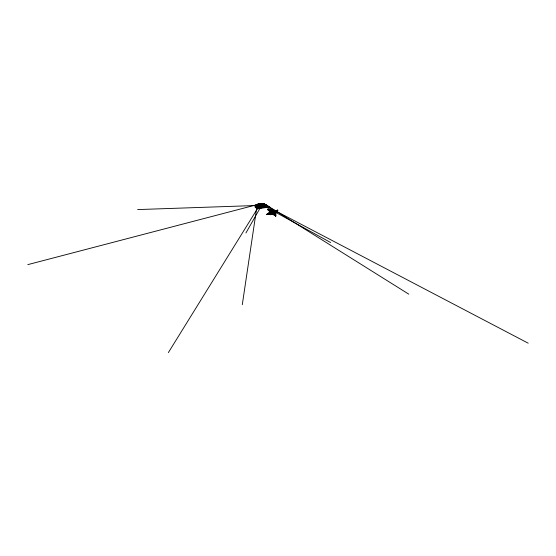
<?xml version="1.0" encoding="UTF-8"?>
<svg xmlns="http://www.w3.org/2000/svg" width="556" height="556" viewBox="0 0 556 556"><rect width="100%" height="100%" fill="white"/><g stroke="black" fill="none" stroke-linecap="round" stroke-linejoin="round"><path stroke-width="0.83" d="M242.284 304.723L256.803 207.27L256.33 206.081L255.135 205.546L137.624 209.577M245.926 232.95L261.466 205.671M168.364 352.594L258.29 207.298C261.139 204.719 265.434 205.525 268.534 207.179L528.2 343.191M257.532 206.248L255.141 206.943L257.06 206.665L255.135 205.546L255.579 205.046C259.506 203.023 264.239 202.78 267.721 205.915M256.434 204.775C260.667 202.447 265.316 203.767 268.979 206.679L408.792 294.166M256.094 205.887L258.519 204.288L261.007 203.524L263.739 205.657M257.984 204.316L262.008 203.426L264.732 204.406M255.816 205.734C257.636 203.962 261.153 202.516 262.467 205.623M256.518 206.311C258.929 204.344 262.779 202.822 265.594 204.768M255.496 205.623C256.893 203.976 259.534 203.704 260.215 206.102M256.663 206.589C259.367 204.455 263.509 203.225 266.574 205.261M258.971 206.783L260.236 206.095M255.135 205.546L257.379 204.643L259.207 206.603M257.233 204.525L259.353 203.941L261.299 205.776M256.761 206.908C259.847 204.601 264.308 203.788 267.693 205.901M260.333 203.704L262.362 203.614L265.142 205.894L263.69 205.65M256.483 206.269L256.803 207.27C260.396 204.754 265.142 204.538 268.979 206.679L268.534 207.179L262.474 207.499L258.297 208.688L255.586 206.443L257.24 206.074M261.542 203.864L262.689 203.579L263.982 204.17M261.306 207.715L258.992 206.408L262.015 205.442L266.72 207.159M258.63 206.206L259.381 205.956L262.474 207.499M256.267 204.823L259.902 204.024M255.503 207.117L257.386 206.86M255.823 207.298L257.699 207.068L259.214 208.298M258.186 206.637L263.322 205.518L268.534 207.179L266.539 205.233M27.8 264.635L255.579 205.046L257.143 205.484L258.29 207.298L256.803 207.27M256.337 207.708L264.739 205.644L268.979 206.679L262.203 207.374L256.809 208.667L256.101 207.499M256.524 207.93L265.594 205.935M256.67 208.159L266.574 206.206M256.768 208.403L267.693 206.45M260.931 205.887L261.57 205.741M258.679 204.163L260.097 203.572L262.112 203.635M262.23 205.65L262.939 205.637M263.301 204.059L264.795 204.434M265.142 207.214L260.799 205.428M265.261 205.296L269.813 206.992L257.018 208.875L254.926 206.728C258.297 204.247 263.857 201.626 266.713 206.373M263.746 207.332L260.549 205.928M266.553 206.325L267.304 206.637M263.989 205.331L264.739 205.644M265.337 204.657L265.921 204.935M263.092 205.421L330.611 242.52M258.526 206.846L260.222 207.979M275.978 212.566L275.769 216.034L272.148 214.053L267.658 209.466C275.366 209.675 279.244 213.219 270.675 214.727L268.333 212.795L274.421 210.46L276.068 211.558L276.457 212.246L275.978 212.566M277.757 210.203C275.442 214.109 270.459 214.692 266.373 214.526L277.757 210.203C275.088 213.706 270.501 214.491 266.373 214.526L277.757 210.203L272.85 213.323L266.373 214.526L277.757 210.203L272.607 213.094L266.373 214.526L272.35 212.872L277.757 210.203M273.017 211.078L267.658 209.466L275.769 216.034L275.109 212.538L273.017 211.078M272.44 211.322L267.658 209.466L275.769 216.034L274.546 212.879L272.44 211.322M271.933 211.53L267.658 209.466L272.6 212.461L275.769 216.034L273.844 212.906L271.933 211.53"/></g></svg>
